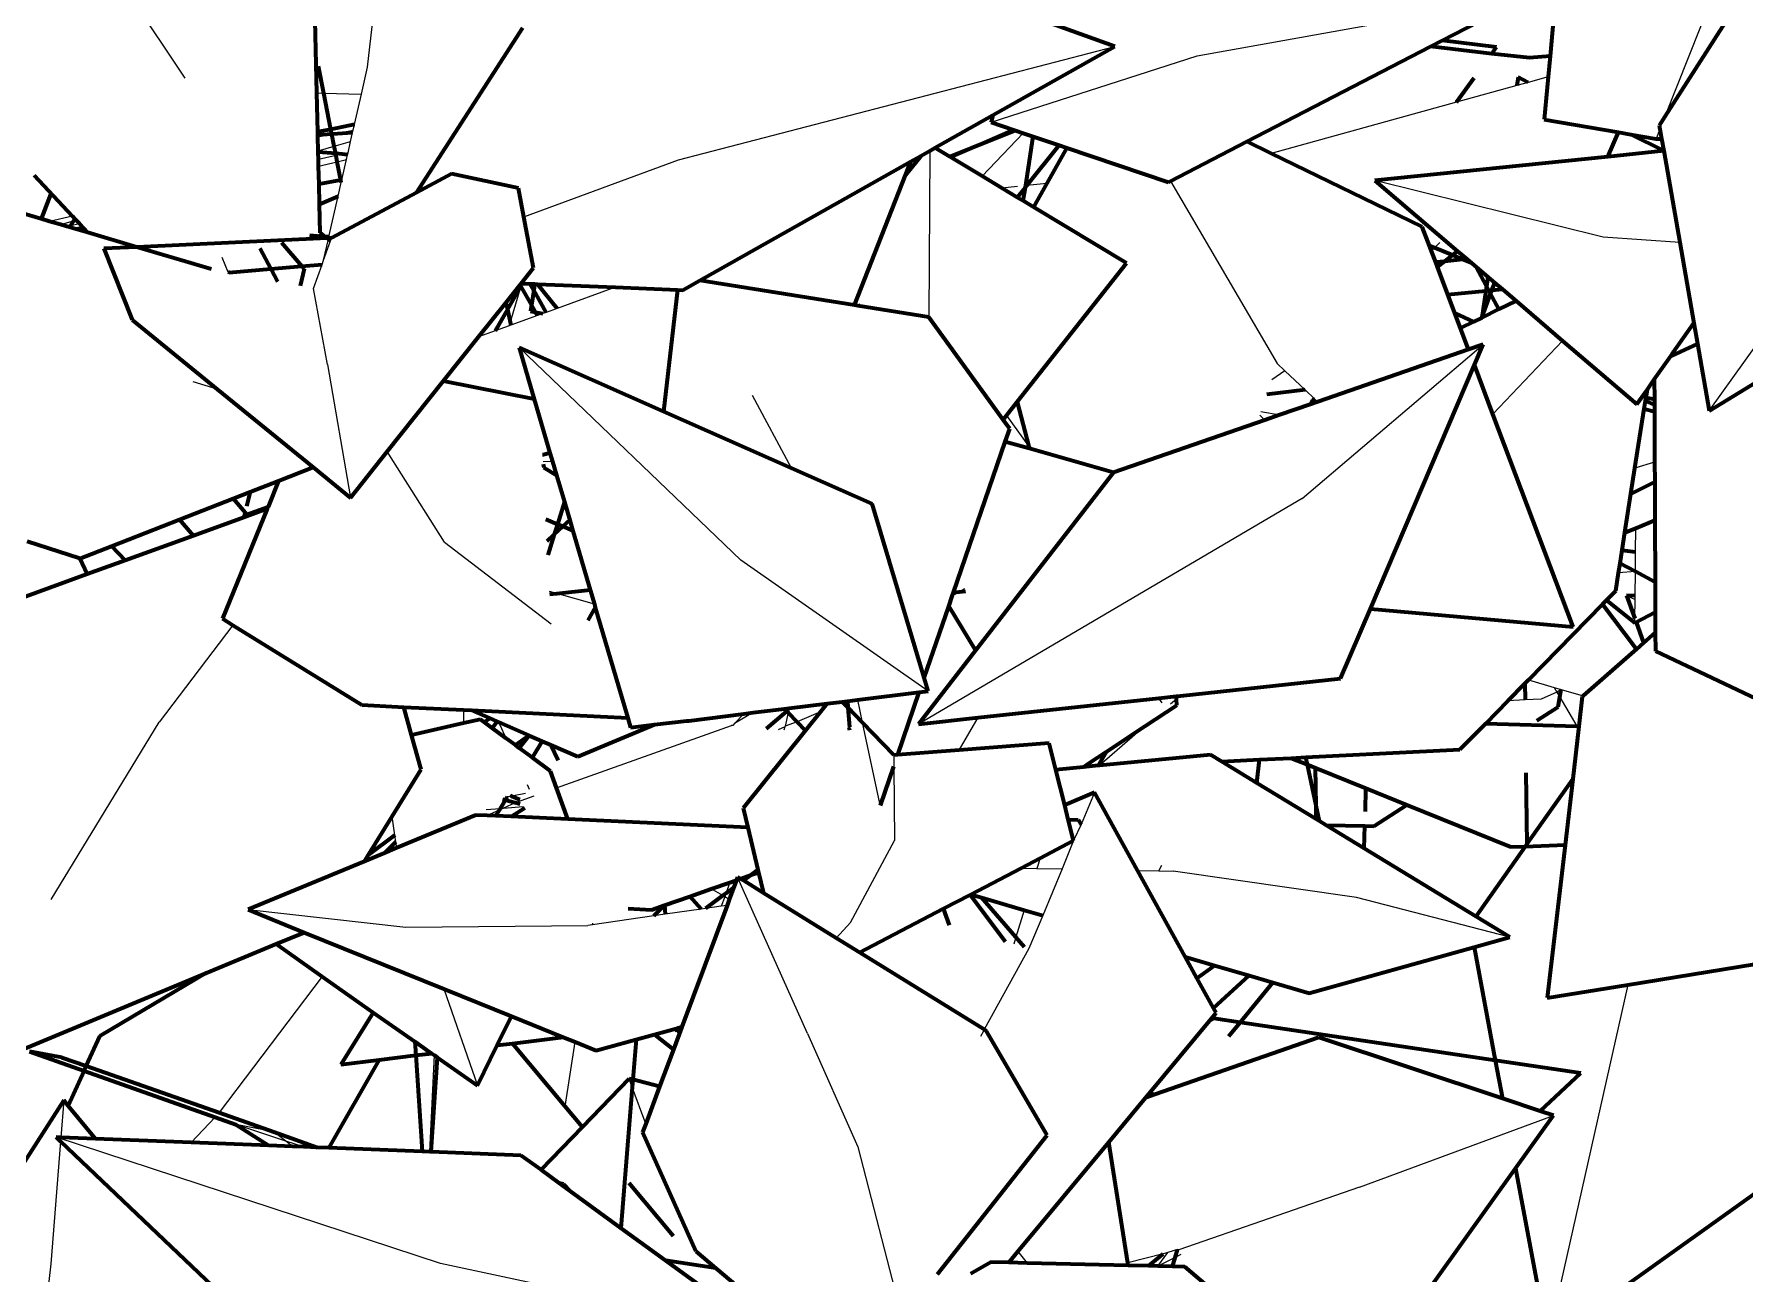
# Model space of a CAD drawing. Header units: millimetres. Extents: x 4307 to 31003, y 2809 to 20009.
# Drawn here: x 7125.1 to 7200.2, y 7871.9 to 7926.3 of the extents above; entities that cross this region are included whole.
import ezdxf

# ---------------------------------------------------------------- set-up
doc = ezdxf.new("R2010")
doc.units = ezdxf.units.MM
doc.layers.add('ProfileEdges', color=7, linetype='Continuous')

msp = doc.modelspace()

# ---------------------------------------------------------------- linework, layer by layer
for p, q in [((7139.762, 7924.864), (7140.55, 7931.749)), ((7131.751, 7924.373), (7127.516, 7930.757)), ((7199.828, 7930.502), (7196.724, 7922.686)), ((7176.184, 7925.349), (7190.682, 7927.957)), ((7153.407, 7920.795), (7172.575, 7925.769)), ((7139.489, 7923.666), (7139.762, 7924.864)), ((7167.136, 7922.442), (7176.184, 7925.349)), ((7190.232, 7924.052), (7187.574, 7923.317)), ((7190.728, 7924.189), (7190.232, 7924.052)), ((7191.603, 7924.431), (7190.728, 7924.189)), ((7137.532, 7923.734), (7137.836, 7923.723)), ((7137.836, 7923.723), (7139.489, 7923.666)), ((7139.186, 7922.335), (7139.489, 7923.666)), ((7187.574, 7923.317), (7179.443, 7921.071)), ((7137.58, 7921.793), (7138.191, 7921.915)), ((7138.221, 7921.917), (7139.131, 7922.093)), ((7139.016, 7921.59), (7139.104, 7921.973)), ((7139.104, 7921.973), (7139.131, 7922.093)), ((7139.131, 7922.093), (7139.186, 7922.335)), ((7168.555, 7921.962), (7166.744, 7920.071)), ((7196.507, 7922.137), (7196.34, 7921.718)), ((7137.595, 7921.184), (7138.295, 7921.384)), ((7138.376, 7920.974), (7137.605, 7920.797)), ((7138.295, 7921.384), (7139.016, 7921.59)), ((7138.64, 7921.035), (7138.376, 7920.974)), ((7138.904, 7921.095), (7138.64, 7921.035)), ((7138.838, 7920.806), (7138.885, 7921.013)), ((7138.885, 7921.013), (7138.904, 7921.095)), ((7138.904, 7921.095), (7139.016, 7921.59)), ((7164.451, 7921.187), (7164.401, 7913.883)), ((7137.612, 7920.512), (7138.428, 7920.707)), ((7138.428, 7920.707), (7138.838, 7920.806)), ((7138.632, 7919.905), (7138.838, 7920.806)), ((7146.622, 7918.285), (7153.407, 7920.795)), ((7138.469, 7919.188), (7138.607, 7919.795)), ((7138.607, 7919.795), (7138.632, 7919.905)), ((7168.304, 7919.62), (7167.61, 7919.55)), ((7169.587, 7919.75), (7168.71, 7919.661)), ((7175.021, 7919.855), (7179.705, 7911.838)), ((7194.018, 7917.391), (7183.993, 7919.884)), ((7138.063, 7917.403), (7138.469, 7919.188)), ((7126.797, 7918.318), (7125.793, 7918.087)), ((7126.273, 7917.945), (7126.851, 7918.111)), ((7126.558, 7917.862), (7126.714, 7917.899)), ((7126.714, 7917.899), (7127.103, 7917.992)), ((7126.851, 7918.111), (7126.962, 7918.142)), ((7137.831, 7916.384), (7138.041, 7917.307)), ((7137.831, 7916.384), (7138.139, 7917.232)), ((7138.041, 7917.307), (7138.052, 7917.355)), ((7138.052, 7917.355), (7138.063, 7917.403)), ((7138.139, 7917.232), (7138.186, 7917.361)), ((7186.845, 7917.155), (7186.611, 7916.917)), ((7197.381, 7917.159), (7194.018, 7917.391)), ((7198.678, 7909.769), (7204.22, 7917.527)), ((7133.645, 7915.851), (7133.377, 7916.496)), ((7137.76, 7916.189), (7137.831, 7916.384)), ((7186.611, 7916.917), (7186.478, 7916.781)), ((7137.379, 7915.143), (7137.76, 7916.189)), ((7137.999, 7911.807), (7137.379, 7915.143)), ((7146.489, 7915.242), (7146.027, 7913.656)), ((7150.646, 7915.19), (7148.086, 7914.262)), ((7148.086, 7914.262), (7147.596, 7914.084)), ((7161.379, 7914.47), (7161.292, 7914.38)), ((7145.981, 7913.499), (7145.359, 7913.273)), ((7146.027, 7913.656), (7145.981, 7913.499)), ((7146.057, 7913.526), (7145.981, 7913.499)), ((7147.222, 7913.949), (7146.057, 7913.526)), ((7147.455, 7914.033), (7147.222, 7913.949)), ((7147.596, 7914.084), (7147.455, 7914.033)), ((7145.359, 7913.273), (7144.632, 7913.009)), ((7180.796, 7905.921), (7188.746, 7912.678)), ((7192.236, 7912.845), (7189.175, 7909.622)), ((7156.157, 7903.202), (7146.412, 7912.545)), ((7197.393, 7912.356), (7197.098, 7912.325)), ((7137.999, 7911.807), (7139.013, 7905.944)), ((7180.036, 7911.527), (7179.463, 7911.123)), ((7179.705, 7911.838), (7180.036, 7911.527)), ((7180.036, 7911.527), (7180.932, 7910.685)), ((7133.155, 7910.713), (7132.106, 7911.037)), ((7158.379, 7907.25), (7156.664, 7910.441)), ((7180.932, 7910.685), (7181.362, 7910.281)), ((7178.99, 7909.731), (7179.821, 7909.585)), ((7181.362, 7910.281), (7181.487, 7910.163)), ((7167.812, 7909.555), (7168.795, 7908.201)), ((7179.161, 7909.357), (7178.937, 7909.574)), ((7143.134, 7904.003), (7140.626, 7907.972)), ((7147.49, 7907.853), (7147.45, 7907.815)), ((7147.879, 7907.546), (7147.464, 7907.524)), ((7196.275, 7907.517), (7195.414, 7907.24)), ((7180.796, 7905.921), (7163.954, 7896.009)), ((7195.443, 7903.574), (7195.456, 7904.619)), ((7143.134, 7904.003), (7147.827, 7900.409)), ((7164.376, 7897.453), (7156.157, 7903.202)), ((7195.432, 7902.714), (7195.443, 7903.574)), ((7195.432, 7902.714), (7194.694, 7902.646)), ((7195.418, 7901.639), (7195.432, 7902.714)), ((7148.066, 7901.744), (7147.754, 7901.834)), ((7149.719, 7901.269), (7148.066, 7901.744)), ((7165.74, 7901.809), (7165.436, 7901.631)), ((7165.973, 7901.945), (7165.74, 7901.809)), ((7195.04, 7901.657), (7195.416, 7901.472)), ((7195.406, 7900.646), (7195.416, 7901.472)), ((7195.416, 7901.472), (7195.418, 7901.639)), ((7195.403, 7900.452), (7195.406, 7900.646)), ((7133.848, 7900.353), (7130.611, 7896.09)), ((7190.735, 7897.951), (7191.863, 7897.618)), ((7191.863, 7897.618), (7191.982, 7897.414)), ((7191.863, 7897.618), (7192.168, 7897.528)), ((7160.599, 7896.991), (7160.455, 7896.891)), ((7161.271, 7897.073), (7161.484, 7896.071)), ((7174.648, 7896.934), (7174.502, 7897.147)), ((7175.285, 7897.107), (7175.022, 7896.88)), ((7175.451, 7897.25), (7175.285, 7897.107)), ((7190.585, 7897.066), (7189.825, 7897.023)), ((7191.296, 7897.106), (7190.585, 7897.066)), ((7191.982, 7897.414), (7191.296, 7897.106)), ((7192.168, 7897.528), (7191.982, 7897.414)), ((7191.982, 7897.414), (7192.11, 7897.195)), ((7192.11, 7897.195), (7192.857, 7895.921)), ((7192.168, 7897.528), (7193.136, 7897.242)), ((7125.865, 7888.308), (7130.611, 7896.09)), ((7143.973, 7896.63), (7143.977, 7896.042)), ((7145.846, 7895.378), (7145.518, 7896.093)), ((7156.694, 7896.513), (7155.879, 7896.036)), ((7156.278, 7896.462), (7155.879, 7896.036)), ((7158.226, 7896.509), (7158.1, 7895.921)), ((7158.619, 7896.109), (7158.1, 7895.921)), ((7158.255, 7896.643), (7158.226, 7896.509)), ((7159.653, 7896.55), (7158.619, 7896.109)), ((7165.731, 7894.86), (7166.577, 7896.292)), ((7148.055, 7893.204), (7155.735, 7895.952)), ((7155.795, 7895.946), (7155.735, 7895.952)), ((7155.879, 7896.036), (7155.795, 7895.946)), ((7158.086, 7895.882), (7157.796, 7895.758)), ((7158.086, 7895.882), (7158.034, 7895.736)), ((7158.1, 7895.921), (7158.086, 7895.882)), ((7161.484, 7896.071), (7162.242, 7892.517)), ((7173.897, 7895.912), (7171.894, 7894.188)), ((7192.857, 7895.921), (7192.936, 7895.785)), ((7162.862, 7894.638), (7162.868, 7894.147)), ((7162.868, 7894.147), (7162.904, 7890.896)), ((7171.432, 7894.285), (7171.448, 7894.145)), ((7146.873, 7893.138), (7146.781, 7893.34)), ((7145.734, 7892.317), (7145.54, 7892.23)), ((7145.586, 7892.306), (7145.734, 7892.317)), ((7146.244, 7892.548), (7145.734, 7892.317)), ((7145.734, 7892.317), (7146.592, 7892.385)), ((7146.094, 7892.847), (7145.894, 7892.81)), ((7146.696, 7892.956), (7146.094, 7892.847)), ((7146.338, 7892.59), (7146.244, 7892.548)), ((7146.338, 7892.59), (7147.072, 7892.852)), ((7171.681, 7892.996), (7171.09, 7891.594)), ((7140.962, 7891.133), (7140.843, 7891.955)), ((7144.966, 7892.257), (7145.586, 7892.306)), ((7145.54, 7892.23), (7145.008, 7891.99)), ((7171.09, 7891.594), (7170.763, 7890.892)), ((7141.004, 7890.842), (7140.962, 7891.133)), ((7141.043, 7890.569), (7141.004, 7890.842)), ((7160.973, 7887.296), (7162.904, 7890.896)), ((7170.763, 7890.892), (7170.268, 7889.646)), ((7169.294, 7890.124), (7169.155, 7889.669)), ((7168.454, 7889.684), (7169.155, 7889.669)), ((7169.155, 7889.669), (7170.268, 7889.646)), ((7170.268, 7889.646), (7169.406, 7887.604)), ((7173.57, 7889.577), (7174.51, 7889.558)), ((7174.51, 7889.558), (7174.63, 7889.818)), ((7174.51, 7889.558), (7175.133, 7889.545)), ((7183.185, 7888.396), (7175.133, 7889.545)), ((7155.362, 7888.472), (7154.854, 7888.77)), ((7155.492, 7888.567), (7155.442, 7888.426)), ((7155.664, 7889.054), (7155.492, 7888.567)), ((7159.08, 7882.415), (7156.008, 7889.288)), ((7134.516, 7887.857), (7141.433, 7887.095)), ((7154.411, 7887.882), (7152.83, 7887.654)), ((7154.594, 7887.909), (7154.411, 7887.882)), ((7155.294, 7888.01), (7154.594, 7887.909)), ((7155.442, 7888.426), (7155.294, 7888.01)), ((7155.546, 7888.046), (7155.294, 7888.01)), ((7155.442, 7888.426), (7155.362, 7888.472)), ((7155.644, 7888.308), (7155.442, 7888.426)), ((7168.593, 7887.841), (7168.225, 7886.644)), ((7189.924, 7886.643), (7183.185, 7888.396)), ((7141.433, 7887.095), (7149.434, 7887.165)), ((7149.644, 7887.195), (7149.434, 7887.165)), ((7152.331, 7887.582), (7149.644, 7887.195)), ((7149.644, 7887.195), (7149.654, 7887.257)), ((7152.83, 7887.654), (7152.331, 7887.582)), ((7160.973, 7887.296), (7160.334, 7886.612)), ((7169.406, 7887.604), (7168.792, 7886.148)), ((7168.225, 7886.644), (7168.132, 7886.342)), ((7168.792, 7886.148), (7166.84, 7882.587)), ((7137.772, 7884.921), (7133.245, 7878.948)), ((7143.102, 7884.38), (7144.591, 7880.128)), ((7195.098, 7884.562), (7191.587, 7868.918)), ((7153.399, 7882.665), (7153.335, 7882.484)), ((7148.442, 7879.21), (7148.869, 7882.045)), ((7159.08, 7882.415), (7161.281, 7877.444)), ((7166.805, 7882.524), (7166.678, 7882.291)), ((7142.499, 7877.22), (7142.696, 7881.46)), ((7151.385, 7880.066), (7151.251, 7880.433)), ((7151.977, 7878.454), (7151.385, 7880.066)), ((7126.416, 7879.487), (7126.289, 7877.856)), ((7133.245, 7878.948), (7133.213, 7878.906)), ((7183.319, 7875.675), (7191.829, 7878.815)), ((7133.063, 7878.738), (7132.016, 7877.631)), ((7135.65, 7878.106), (7133.971, 7878.415)), ((7136.164, 7877.695), (7133.971, 7878.415)), ((7136.164, 7877.695), (7135.65, 7878.106)), ((7126.276, 7877.68), (7125.858, 7872.304)), ((7142.967, 7872.32), (7126.083, 7877.864)), ((7136.947, 7877.438), (7136.164, 7877.695)), ((7136.462, 7877.457), (7136.164, 7877.695)), ((7161.281, 7877.444), (7163.239, 7869.9)), ((7183.319, 7875.675), (7175.381, 7872.923)), ((7168.314, 7872.839), (7168.725, 7872.337)), ((7174.468, 7872.201), (7174.894, 7872.796)), ((7174.894, 7872.796), (7174.698, 7872.745)), ((7175.325, 7872.93), (7174.894, 7872.796)), ((7175.381, 7872.923), (7175.325, 7872.93)), ((7125.858, 7872.304), (7125.131, 7866.273)), ((7155.217, 7869.703), (7142.967, 7872.32)), ((7174.698, 7872.745), (7173.145, 7872.34)), ((7175.223, 7872.584), (7174.468, 7872.201)), ((7175.471, 7872.709), (7175.223, 7872.584))]:
    msp.add_line(p, q)
at = {"layer": 'ProfileEdges', "lineweight": 211}
for p, q in [((7137.532, 7923.734), (7137.28, 7933.886)), ((7201.401, 7930.001), (7196.724, 7922.686)), ((7192.068, 7929.568), (7191.685, 7925.336)), ((7186.943, 7926.023), (7190.682, 7927.957)), ((7172.575, 7925.769), (7168.46, 7927.24)), ((7146.556, 7926.589), (7141.888, 7919.337)), ((7167.221, 7922.749), (7172.575, 7925.769)), ((7178.374, 7921.589), (7186.435, 7925.76)), ((7186.435, 7925.76), (7186.943, 7926.023)), ((7189.124, 7925.451), (7186.435, 7925.76)), ((7189.332, 7925.737), (7186.943, 7926.023)), ((7189.124, 7925.451), (7189.332, 7925.737)), ((7190.784, 7925.261), (7189.124, 7925.451)), ((7137.836, 7923.723), (7137.603, 7924.909)), ((7191.685, 7925.336), (7190.784, 7925.261)), ((7191.685, 7925.336), (7191.603, 7924.431)), ((7187.574, 7923.317), (7188.357, 7924.396)), ((7190.287, 7924.412), (7190.232, 7924.052)), ((7190.728, 7924.189), (7190.287, 7924.412)), ((7191.603, 7924.431), (7191.433, 7922.561)), ((7137.575, 7922.013), (7137.532, 7923.734)), ((7138.149, 7922.128), (7137.836, 7923.723)), ((7164.676, 7921.314), (7167.221, 7922.749)), ((7167.221, 7922.749), (7167.136, 7922.442)), ((7167.136, 7922.442), (7168.129, 7922.106)), ((7191.433, 7922.561), (7194.689, 7922.002)), ((7196.724, 7922.686), (7196.478, 7922.3)), ((7138.149, 7922.128), (7137.575, 7922.013)), ((7137.578, 7921.876), (7137.575, 7922.013)), ((7138.191, 7921.915), (7137.578, 7921.876)), ((7137.58, 7921.793), (7137.578, 7921.876)), ((7137.595, 7921.184), (7137.58, 7921.793)), ((7139.186, 7922.335), (7138.149, 7922.128)), ((7138.191, 7921.915), (7138.149, 7922.128)), ((7138.221, 7921.917), (7138.191, 7921.915)), ((7138.295, 7921.384), (7138.191, 7921.915)), ((7139.104, 7921.973), (7138.221, 7921.917)), ((7168.129, 7922.106), (7166.278, 7921.301)), ((7168.214, 7922.077), (7166.278, 7921.301)), ((7168.129, 7922.106), (7168.214, 7922.077)), ((7168.214, 7922.077), (7168.555, 7921.962)), ((7168.555, 7921.962), (7168.988, 7921.816)), ((7168.644, 7919.58), (7168.988, 7921.816)), ((7168.988, 7921.816), (7170.136, 7921.427)), ((7194.229, 7920.925), (7194.689, 7922.002)), ((7194.689, 7922.002), (7195.231, 7921.908)), ((7196.675, 7921.177), (7195.231, 7921.908)), ((7195.231, 7921.908), (7196.34, 7921.718)), ((7196.34, 7921.718), (7196.583, 7921.705)), ((7196.478, 7922.3), (7196.507, 7922.137)), ((7196.507, 7922.137), (7196.583, 7921.705)), ((7196.583, 7921.705), (7196.675, 7921.177)), ((7137.597, 7921.128), (7137.595, 7921.184)), ((7138.359, 7921.06), (7137.597, 7921.128)), ((7137.605, 7920.797), (7137.597, 7921.128)), ((7138.359, 7921.06), (7138.295, 7921.384)), ((7138.64, 7921.035), (7138.359, 7921.06)), ((7138.376, 7920.974), (7138.359, 7921.06)), ((7138.428, 7920.707), (7138.376, 7920.974)), ((7138.885, 7921.013), (7138.64, 7921.035)), ((7164.065, 7920.969), (7163.378, 7920.119)), ((7163.609, 7920.712), (7164.065, 7920.969)), ((7164.065, 7920.969), (7164.451, 7921.187)), ((7164.451, 7921.187), (7164.676, 7921.314)), ((7165.331, 7920.921), (7164.676, 7921.314)), ((7166.278, 7921.301), (7165.331, 7920.921)), ((7165.362, 7920.902), (7165.331, 7920.921)), ((7166.278, 7921.301), (7165.362, 7920.902)), ((7166.744, 7920.071), (7165.362, 7920.902)), ((7168.71, 7919.661), (7170.136, 7921.427)), ((7170.465, 7921.316), (7169.587, 7919.75)), ((7170.136, 7921.427), (7170.465, 7921.316)), ((7170.465, 7921.316), (7174.928, 7919.806)), ((7175.021, 7919.855), (7178.374, 7921.589)), ((7179.443, 7921.071), (7178.374, 7921.589)), ((7186.075, 7917.851), (7179.443, 7921.071)), ((7194.229, 7920.925), (7183.993, 7919.884)), ((7196.675, 7921.177), (7194.229, 7920.925)), ((7196.675, 7921.177), (7197.381, 7917.159)), ((7125.112, 7920.113), (7126.797, 7918.318)), ((7137.612, 7920.512), (7137.605, 7920.797)), ((7137.632, 7919.719), (7137.612, 7920.512)), ((7138.588, 7919.896), (7138.428, 7920.707)), ((7143.451, 7920.171), (7141.888, 7919.337)), ((7146.381, 7919.545), (7143.451, 7920.171)), ((7154.348, 7915.49), (7163.609, 7920.712)), ((7161.147, 7914.403), (7163.378, 7920.119)), ((7163.378, 7920.119), (7163.609, 7920.712)), ((7138.588, 7919.896), (7137.632, 7919.719)), ((7137.654, 7918.835), (7137.632, 7919.719)), ((7138.632, 7919.905), (7138.588, 7919.896)), ((7138.607, 7919.795), (7138.588, 7919.896)), ((7146.622, 7918.285), (7146.381, 7919.545)), ((7167.61, 7919.55), (7166.744, 7920.071)), ((7168.29, 7919.141), (7167.61, 7919.55)), ((7168.29, 7919.141), (7168.644, 7919.58)), ((7168.553, 7918.983), (7168.644, 7919.58)), ((7168.644, 7919.58), (7168.71, 7919.661)), ((7169.587, 7919.75), (7169.004, 7918.711)), ((7174.928, 7919.806), (7175.021, 7919.855)), ((7183.993, 7919.884), (7187.627, 7916.781)), ((7125.841, 7919.269), (7125.429, 7918.194)), ((7137.654, 7918.835), (7138.469, 7919.188)), ((7137.685, 7917.578), (7137.654, 7918.835)), ((7141.888, 7919.337), (7138.186, 7917.361)), ((7168.553, 7918.983), (7168.29, 7919.141)), ((7169.004, 7918.711), (7168.553, 7918.983)), ((7173.084, 7916.256), (7169.004, 7918.711)), ((7125.429, 7918.194), (7124.683, 7918.414)), ((7125.793, 7918.087), (7125.429, 7918.194)), ((7126.273, 7917.945), (7125.793, 7918.087)), ((7126.558, 7917.862), (7126.273, 7917.945)), ((7126.668, 7917.829), (7126.558, 7917.862)), ((7126.714, 7917.899), (7126.668, 7917.829)), ((7126.851, 7918.111), (7126.714, 7917.899)), ((7126.797, 7918.318), (7126.909, 7918.199)), ((7126.909, 7918.199), (7126.851, 7918.111)), ((7126.909, 7918.199), (7126.962, 7918.142)), ((7126.962, 7918.142), (7127.103, 7917.992)), ((7127.103, 7917.992), (7127.282, 7917.802)), ((7147.051, 7916.051), (7146.622, 7918.285)), ((7126.962, 7917.742), (7126.668, 7917.829)), ((7127.282, 7917.802), (7126.962, 7917.742)), ((7127.481, 7917.59), (7126.962, 7917.742)), ((7127.282, 7917.802), (7127.481, 7917.59)), ((7129.625, 7916.958), (7127.481, 7917.59)), ((7137.983, 7917.351), (7129.625, 7916.958)), ((7135.986, 7917.151), (7136.88, 7916.117)), ((7137.9, 7917.414), (7137.223, 7917.462)), ((7137.9, 7917.414), (7137.685, 7917.578)), ((7138.063, 7917.403), (7137.9, 7917.414)), ((7137.983, 7917.351), (7137.9, 7917.414)), ((7138.052, 7917.355), (7137.983, 7917.351)), ((7138.041, 7917.307), (7137.983, 7917.351)), ((7138.139, 7917.232), (7138.041, 7917.307)), ((7138.186, 7917.361), (7138.052, 7917.355)), ((7186.394, 7917.005), (7186.075, 7917.851)), ((7197.381, 7917.159), (7198.003, 7913.61)), ((7129.625, 7916.958), (7128.172, 7916.889)), ((7128.172, 7916.889), (7129.418, 7913.755)), ((7132.899, 7915.993), (7129.625, 7916.958)), ((7135.034, 7916.912), (7135.512, 7916.005)), ((7186.611, 7916.917), (7186.394, 7917.005)), ((7186.478, 7916.781), (7186.394, 7917.005)), ((7186.664, 7916.287), (7186.478, 7916.781)), ((7187.394, 7916.599), (7186.611, 7916.917)), ((7187.394, 7916.599), (7187.048, 7916.328)), ((7187.846, 7916.415), (7187.048, 7916.328)), ((7187.627, 7916.781), (7187.394, 7916.599)), ((7187.846, 7916.415), (7187.394, 7916.599)), ((7187.627, 7916.781), (7188.032, 7916.435)), ((7188.032, 7916.435), (7187.846, 7916.415)), ((7188.246, 7916.253), (7187.846, 7916.415)), ((7188.032, 7916.435), (7188.246, 7916.253)), ((7133.689, 7915.843), (7133.645, 7915.851)), ((7133.689, 7915.843), (7135.512, 7916.005)), ((7135.512, 7916.005), (7136.88, 7916.117)), ((7135.512, 7916.005), (7135.809, 7915.441)), ((7136.977, 7916.004), (7136.795, 7915.254)), ((7136.88, 7916.117), (7137.76, 7916.189)), ((7136.88, 7916.117), (7136.977, 7916.004)), ((7146.504, 7915.364), (7147.051, 7916.051)), ((7168.282, 7910.153), (7173.084, 7916.256)), ((7187.048, 7916.328), (7186.664, 7916.287)), ((7186.74, 7916.087), (7186.664, 7916.287)), ((7187.048, 7916.328), (7186.74, 7916.087)), ((7187.197, 7914.872), (7186.74, 7916.087)), ((7188.246, 7916.253), (7188.442, 7916.085)), ((7188.894, 7915.242), (7188.442, 7916.085)), ((7188.442, 7916.085), (7188.955, 7915.646)), ((7188.955, 7915.646), (7188.894, 7915.242)), ((7188.955, 7915.646), (7189.257, 7915.389)), ((7145.829, 7914.514), (7146.504, 7915.364)), ((7146.489, 7915.242), (7145.898, 7914.213)), ((7146.955, 7914.419), (7146.489, 7915.242)), ((7146.504, 7915.364), (7146.9, 7915.347)), ((7147.054, 7915.067), (7146.9, 7915.347)), ((7146.9, 7915.347), (7147.095, 7915.339)), ((7147.054, 7915.067), (7146.955, 7914.419)), ((7147.095, 7915.339), (7147.054, 7915.067)), ((7147.596, 7914.084), (7147.054, 7915.067)), ((7147.095, 7915.339), (7147.226, 7915.334)), ((7148.086, 7914.262), (7147.226, 7915.334)), ((7147.226, 7915.334), (7150.646, 7915.19)), ((7150.646, 7915.19), (7153.368, 7915.076)), ((7153.368, 7915.076), (7152.759, 7909.737)), ((7153.368, 7915.076), (7153.598, 7915.067)), ((7153.598, 7915.067), (7154.348, 7915.49)), ((7161.147, 7914.403), (7154.348, 7915.49)), ((7187.197, 7914.872), (7188.862, 7915.033)), ((7187.507, 7914.049), (7187.197, 7914.872)), ((7188.862, 7915.033), (7188.683, 7913.854)), ((7188.683, 7913.854), (7189.075, 7914.904)), ((7188.894, 7915.242), (7188.862, 7915.033)), ((7188.862, 7915.033), (7188.999, 7915.046)), ((7188.999, 7915.046), (7188.894, 7915.242)), ((7188.999, 7915.046), (7189.133, 7915.059)), ((7189.075, 7914.904), (7188.999, 7915.046)), ((7189.075, 7914.904), (7189.133, 7915.059)), ((7189.44, 7914.223), (7189.075, 7914.904)), ((7189.133, 7915.059), (7189.257, 7915.389)), ((7189.133, 7915.059), (7189.591, 7915.103)), ((7189.257, 7915.389), (7189.591, 7915.103)), ((7189.591, 7915.103), (7190.192, 7914.59)), ((7144.632, 7913.009), (7145.829, 7914.514)), ((7145.898, 7914.213), (7145.359, 7913.273)), ((7145.829, 7914.514), (7145.898, 7914.213)), ((7145.898, 7914.213), (7146.027, 7913.656)), ((7146.955, 7914.419), (7146.913, 7914.142)), ((7146.913, 7914.142), (7147.138, 7914.097)), ((7147.138, 7914.097), (7146.955, 7914.419)), ((7161.292, 7914.38), (7161.147, 7914.403)), ((7164.401, 7913.883), (7161.292, 7914.38)), ((7189.44, 7914.223), (7188.683, 7913.854)), ((7190.192, 7914.59), (7189.44, 7914.223)), ((7190.192, 7914.59), (7192.236, 7912.845)), ((7129.418, 7913.755), (7133.155, 7910.713)), ((7146.027, 7913.656), (7146.057, 7913.526)), ((7147.138, 7914.097), (7147.455, 7914.033)), ((7147.222, 7913.949), (7147.138, 7914.097)), ((7167.671, 7909.376), (7164.401, 7913.883)), ((7187.507, 7914.049), (7188.32, 7913.676)), ((7187.752, 7913.399), (7187.507, 7914.049)), ((7188.32, 7913.676), (7187.752, 7913.399)), ((7188.107, 7912.457), (7187.752, 7913.399)), ((7188.683, 7913.854), (7188.32, 7913.676)), ((7197.098, 7912.325), (7198.003, 7913.61)), ((7198.003, 7913.61), (7198.161, 7912.712)), ((7143.086, 7911.066), (7144.632, 7913.009)), ((7188.746, 7912.678), (7188.107, 7912.457)), ((7188.362, 7911.779), (7188.746, 7912.678)), ((7192.236, 7912.845), (7195.5, 7910.058)), ((7198.161, 7912.712), (7197.393, 7912.356)), ((7198.161, 7912.712), (7198.678, 7909.769)), ((7198.678, 7909.769), (7203.428, 7912.681)), ((7152.759, 7909.737), (7146.412, 7912.545)), ((7146.412, 7912.545), (7147.077, 7910.278)), ((7188.107, 7912.457), (7181.487, 7910.163)), ((7196.26, 7911.137), (7196.987, 7912.168)), ((7197.393, 7912.356), (7196.987, 7912.168)), ((7196.987, 7912.168), (7197.098, 7912.325)), ((7183.796, 7901.072), (7188.362, 7911.779)), ((7189.175, 7909.622), (7188.362, 7911.779)), ((7195.957, 7910.707), (7196.26, 7911.137)), ((7196.26, 7911.137), (7196.264, 7910.256)), ((7133.155, 7910.713), (7137.365, 7907.285)), ((7140.626, 7907.972), (7143.086, 7911.066)), ((7147.077, 7910.278), (7143.086, 7911.066)), ((7180.932, 7910.685), (7179.244, 7910.479)), ((7195.5, 7910.058), (7195.957, 7910.707)), ((7195.9, 7910.342), (7195.957, 7910.707)), ((7147.077, 7910.278), (7147.767, 7907.925)), ((7158.379, 7907.25), (7152.759, 7909.737)), ((7167.812, 7909.555), (7168.282, 7910.153)), ((7168.282, 7910.153), (7168.795, 7908.201)), ((7181.151, 7910.046), (7179.821, 7909.585)), ((7181.259, 7910.23), (7181.151, 7910.046)), ((7181.487, 7910.163), (7181.151, 7910.046)), ((7181.362, 7910.281), (7181.259, 7910.23)), ((7192.693, 7900.283), (7189.175, 7909.622)), ((7195.414, 7907.24), (7195.822, 7909.847)), ((7195.822, 7909.847), (7195.878, 7910.204)), ((7195.822, 7909.847), (7196.266, 7909.737)), ((7195.878, 7910.204), (7195.9, 7910.342)), ((7195.878, 7910.204), (7196.265, 7910.027)), ((7196.264, 7910.256), (7195.9, 7910.342)), ((7196.264, 7910.256), (7196.265, 7910.027)), ((7196.265, 7910.027), (7196.266, 7909.737)), ((7196.266, 7909.737), (7196.275, 7907.517)), ((7167.671, 7909.376), (7167.812, 7909.555)), ((7167.959, 7908.98), (7167.671, 7909.376)), ((7167.762, 7908.408), (7167.959, 7908.98)), ((7179.161, 7909.357), (7172.509, 7907.051)), ((7179.821, 7909.585), (7179.161, 7909.357)), ((7165.488, 7901.781), (7167.762, 7908.408)), ((7168.821, 7908.105), (7167.762, 7908.408)), ((7168.795, 7908.201), (7168.821, 7908.105)), ((7172.509, 7907.051), (7168.821, 7908.105)), ((7139.013, 7905.944), (7140.626, 7907.972)), ((7147.448, 7907.843), (7147.49, 7907.853)), ((7147.469, 7907.424), (7147.504, 7907.276)), ((7147.49, 7907.853), (7147.767, 7907.925)), ((7147.767, 7907.925), (7147.879, 7907.546)), ((7147.879, 7907.546), (7148.056, 7906.94)), ((7196.275, 7907.517), (7196.279, 7906.646)), ((7134.599, 7906.203), (7135.854, 7906.694)), ((7135.854, 7906.694), (7135.388, 7905.551)), ((7135.854, 7906.694), (7137.365, 7907.285)), ((7137.365, 7907.285), (7139.013, 7905.944)), ((7147.504, 7907.276), (7148.056, 7906.94)), ((7148.056, 7906.94), (7148.401, 7905.765)), ((7161.923, 7905.682), (7158.379, 7907.25)), ((7172.509, 7907.051), (7166.455, 7899.241)), ((7195.239, 7906.126), (7195.414, 7907.24)), ((7195.239, 7906.126), (7196.279, 7906.646)), ((7196.279, 7906.646), (7196.286, 7904.957)), ((7131.506, 7904.994), (7133.863, 7905.915)), ((7133.863, 7905.915), (7134.599, 7906.203)), ((7133.863, 7905.915), (7134.379, 7905.299)), ((7134.599, 7906.203), (7134.447, 7905.579)), ((7194.972, 7904.422), (7195.239, 7906.126)), ((7135.35, 7905.456), (7133.386, 7900.64)), ((7135.35, 7905.456), (7134.327, 7905.085)), ((7134.379, 7905.299), (7134.327, 7905.085)), ((7134.379, 7905.299), (7134.455, 7905.209)), ((7134.455, 7905.209), (7135.388, 7905.551)), ((7135.388, 7905.551), (7135.35, 7905.456)), ((7148.401, 7905.765), (7148.095, 7904.78)), ((7148.401, 7905.765), (7148.636, 7904.963)), ((7164.202, 7898.035), (7161.923, 7905.682)), ((7128.515, 7903.824), (7131.506, 7904.994)), ((7132.113, 7904.282), (7131.506, 7904.994)), ((7134.327, 7905.085), (7132.113, 7904.282)), ((7148.095, 7904.78), (7147.593, 7904.993)), ((7148.095, 7904.78), (7147.955, 7904.332)), ((7147.955, 7904.332), (7148.331, 7904.68)), ((7148.331, 7904.68), (7148.095, 7904.78)), ((7148.331, 7904.68), (7148.636, 7904.963)), ((7148.774, 7904.492), (7148.331, 7904.68)), ((7148.636, 7904.963), (7148.774, 7904.492)), ((7148.774, 7904.492), (7149.531, 7901.91)), ((7194.85, 7903.642), (7194.972, 7904.422)), ((7194.972, 7904.422), (7195.456, 7904.619)), ((7195.456, 7904.619), (7196.286, 7904.957)), ((7196.286, 7904.957), (7196.297, 7902.242)), ((7127.12, 7903.278), (7124.809, 7904.021)), ((7127.12, 7903.278), (7128.515, 7903.824)), ((7129.114, 7903.194), (7128.515, 7903.824)), ((7132.113, 7904.282), (7129.114, 7903.194)), ((7147.642, 7904.041), (7147.955, 7904.332)), ((7147.955, 7904.332), (7147.673, 7903.425)), ((7194.759, 7903.063), (7194.85, 7903.642)), ((7194.85, 7903.642), (7195.443, 7903.574)), ((7127.442, 7902.587), (7127.12, 7903.278)), ((7129.114, 7903.194), (7127.442, 7902.587)), ((7194.694, 7902.646), (7194.759, 7903.063)), ((7195.432, 7902.714), (7194.759, 7903.063)), ((7127.442, 7902.587), (7123.555, 7901.178)), ((7194.571, 7901.862), (7194.694, 7902.646)), ((7196.297, 7902.242), (7195.432, 7902.714)), ((7196.297, 7902.242), (7196.302, 7900.916)), ((7147.761, 7901.71), (7148.066, 7901.744)), ((7148.066, 7901.744), (7149.531, 7901.91)), ((7149.531, 7901.91), (7149.719, 7901.269)), ((7165.281, 7901.178), (7165.436, 7901.631)), ((7165.436, 7901.631), (7165.488, 7901.781)), ((7165.488, 7901.781), (7165.74, 7901.809)), ((7165.74, 7901.809), (7166.014, 7901.839)), ((7193.991, 7901.27), (7194.167, 7901.451)), ((7194.167, 7901.451), (7194.571, 7901.862)), ((7194.167, 7901.451), (7195.403, 7900.452)), ((7195.418, 7901.639), (7195.04, 7901.657)), ((7195.04, 7901.657), (7195.406, 7900.646)), ((7133.386, 7900.64), (7133.848, 7900.353)), ((7149.761, 7901.126), (7149.438, 7900.556)), ((7149.719, 7901.269), (7149.761, 7901.126)), ((7149.761, 7901.126), (7151.182, 7896.281)), ((7164.202, 7898.035), (7165.281, 7901.178)), ((7165.281, 7901.178), (7166.455, 7899.241)), ((7182.49, 7898.009), (7183.796, 7901.072)), ((7183.796, 7901.072), (7192.693, 7900.283)), ((7190.735, 7897.951), (7193.991, 7901.27)), ((7195.476, 7899.302), (7193.991, 7901.27)), ((7195.465, 7900.483), (7196.302, 7900.916)), ((7196.302, 7900.916), (7196.306, 7900.032)), ((7133.848, 7900.353), (7139.502, 7896.846)), ((7195.403, 7900.452), (7195.465, 7900.483)), ((7195.465, 7900.483), (7195.792, 7899.579)), ((7196.306, 7900.032), (7195.792, 7899.579)), ((7196.306, 7900.032), (7196.309, 7899.213)), ((7166.455, 7899.241), (7163.954, 7896.009)), ((7195.476, 7899.302), (7193.136, 7897.242)), ((7195.792, 7899.579), (7195.476, 7899.302)), ((7196.309, 7899.213), (7204.417, 7895.361)), ((7164.376, 7897.453), (7164.202, 7898.035)), ((7175.451, 7897.25), (7182.49, 7898.009)), ((7189.825, 7897.023), (7190.576, 7897.789)), ((7190.576, 7897.789), (7190.735, 7897.951)), ((7190.576, 7897.789), (7190.585, 7897.066)), ((7139.502, 7896.846), (7141.352, 7896.757)), ((7158.268, 7896.706), (7159.944, 7896.91)), ((7159.944, 7896.91), (7159.653, 7896.55)), ((7159.944, 7896.91), (7160.599, 7896.991)), ((7160.599, 7896.991), (7160.829, 7897.019)), ((7160.599, 7896.991), (7160.851, 7896.729)), ((7160.829, 7897.019), (7161.271, 7897.073)), ((7160.829, 7897.019), (7160.851, 7896.729)), ((7161.271, 7897.073), (7163.986, 7897.405)), ((7163.041, 7894.652), (7163.986, 7897.405)), ((7163.986, 7897.405), (7164.376, 7897.453)), ((7166.577, 7896.292), (7174.502, 7897.147)), ((7173.897, 7895.912), (7175.303, 7896.84)), ((7174.502, 7897.147), (7175.276, 7897.231)), ((7175.276, 7897.231), (7175.451, 7897.25)), ((7175.285, 7897.107), (7175.276, 7897.231)), ((7175.303, 7896.84), (7175.285, 7897.107)), ((7188.861, 7896.04), (7189.825, 7897.023)), ((7192.035, 7896.766), (7192.11, 7897.195)), ((7192.11, 7897.195), (7192.168, 7897.528)), ((7193.102, 7897.212), (7192.952, 7895.918)), ((7193.136, 7897.242), (7193.102, 7897.212)), ((7141.694, 7895.516), (7141.352, 7896.757)), ((7141.352, 7896.757), (7143.973, 7896.63)), ((7143.973, 7896.63), (7144.321, 7896.613)), ((7144.717, 7896.212), (7143.977, 7896.042)), ((7144.321, 7896.613), (7145.133, 7896.26)), ((7144.321, 7896.613), (7151.182, 7896.281)), ((7144.877, 7896.093), (7144.717, 7896.212)), ((7144.877, 7896.093), (7145.133, 7896.26)), ((7145.233, 7895.831), (7144.877, 7896.093)), ((7145.133, 7896.26), (7145.456, 7896.12)), ((7145.456, 7896.12), (7145.233, 7895.831)), ((7145.456, 7896.12), (7145.518, 7896.093)), ((7145.518, 7896.093), (7146.858, 7895.512)), ((7151.182, 7896.281), (7151.307, 7895.854)), ((7152.365, 7895.983), (7153.773, 7896.156)), ((7153.773, 7896.156), (7153.87, 7896.151)), ((7153.87, 7896.151), (7156.278, 7896.462)), ((7156.278, 7896.462), (7156.694, 7896.513)), ((7156.694, 7896.513), (7158.058, 7896.68)), ((7157.276, 7895.807), (7158.168, 7896.569)), ((7158.058, 7896.68), (7158.268, 7896.706)), ((7158.058, 7896.68), (7158.168, 7896.569)), ((7158.168, 7896.569), (7158.255, 7896.643)), ((7158.168, 7896.569), (7158.226, 7896.509)), ((7158.226, 7896.509), (7158.619, 7896.109)), ((7158.268, 7896.706), (7158.255, 7896.643)), ((7158.619, 7896.109), (7158.993, 7895.729)), ((7159.653, 7896.55), (7158.993, 7895.729)), ((7160.851, 7896.729), (7160.915, 7895.89)), ((7161.484, 7896.071), (7160.851, 7896.729)), ((7163.954, 7896.009), (7166.577, 7896.292)), ((7191.101, 7896.161), (7192.035, 7896.766)), ((7143.977, 7896.042), (7141.694, 7895.516)), ((7142.111, 7894.006), (7141.694, 7895.516)), ((7145.846, 7895.378), (7145.233, 7895.831)), ((7146.249, 7895.08), (7145.846, 7895.378)), ((7146.858, 7895.512), (7146.249, 7895.08)), ((7146.418, 7894.956), (7146.858, 7895.512)), ((7146.858, 7895.512), (7147.432, 7895.262)), ((7148.991, 7894.585), (7152.365, 7895.983)), ((7151.307, 7895.854), (7152.365, 7895.983)), ((7158.993, 7895.729), (7156.248, 7892.32)), ((7160.878, 7895.854), (7160.915, 7895.89)), ((7160.878, 7895.854), (7160.903, 7895.794)), ((7160.903, 7895.794), (7160.92, 7895.833)), ((7160.903, 7895.794), (7160.927, 7895.735)), ((7162.862, 7894.638), (7161.484, 7896.071)), ((7172.193, 7894.787), (7173.897, 7895.912)), ((7187.727, 7894.884), (7188.861, 7896.04)), ((7188.861, 7896.04), (7192.857, 7895.921)), ((7192.936, 7895.785), (7192.683, 7893.606)), ((7192.857, 7895.921), (7192.952, 7895.918)), ((7192.952, 7895.918), (7192.936, 7895.785)), ((7146.418, 7894.956), (7146.249, 7895.08)), ((7146.982, 7894.54), (7146.418, 7894.956)), ((7147.432, 7895.262), (7146.982, 7894.54)), ((7147.432, 7895.262), (7147.809, 7895.099)), ((7147.809, 7895.099), (7148.127, 7894.422)), ((7147.809, 7895.099), (7148.991, 7894.585)), ((7163.041, 7894.652), (7162.862, 7894.638)), ((7165.731, 7894.86), (7163.041, 7894.652)), ((7169.69, 7895.165), (7165.731, 7894.86)), ((7169.981, 7894.005), (7169.69, 7895.165)), ((7171.432, 7894.285), (7172.193, 7894.787)), ((7172.193, 7894.787), (7171.838, 7894.182)), ((7176.781, 7894.656), (7171.894, 7894.188)), ((7177.257, 7894.366), (7176.781, 7894.656)), ((7180.959, 7894.549), (7187.727, 7894.884)), ((7140.843, 7891.955), (7142.111, 7894.006)), ((7147.791, 7893.942), (7146.982, 7894.54)), ((7148.055, 7893.204), (7147.791, 7893.942)), ((7162.278, 7892.429), (7162.868, 7894.147)), ((7171.182, 7894.119), (7169.981, 7894.005)), ((7170.374, 7892.443), (7169.981, 7894.005)), ((7171.182, 7894.119), (7171.432, 7894.285)), ((7171.448, 7894.145), (7171.182, 7894.119)), ((7171.838, 7894.182), (7171.448, 7894.145)), ((7171.894, 7894.188), (7171.838, 7894.182)), ((7177.257, 7894.366), (7178.928, 7894.448)), ((7178.811, 7893.418), (7177.257, 7894.366)), ((7178.811, 7893.418), (7178.928, 7894.448)), ((7178.928, 7894.448), (7180.321, 7894.517)), ((7180.321, 7894.517), (7180.959, 7894.549)), ((7180.321, 7894.517), (7181.027, 7894.231)), ((7181.027, 7894.231), (7180.959, 7894.549)), ((7181.41, 7892.428), (7181.027, 7894.231)), ((7181.027, 7894.231), (7181.386, 7894.086)), ((7181.41, 7892.428), (7181.386, 7894.086)), ((7181.386, 7894.086), (7183.602, 7893.188)), ((7190.628, 7893.863), (7190.67, 7890.752)), ((7148.547, 7891.829), (7148.055, 7893.204)), ((7181.419, 7891.828), (7178.811, 7893.418)), ((7183.574, 7892.168), (7183.602, 7893.188)), ((7183.602, 7893.188), (7185.39, 7892.463)), ((7192.683, 7893.606), (7190.67, 7890.752)), ((7192.683, 7893.606), (7192.346, 7890.706)), ((7145.808, 7892.669), (7145.586, 7892.306)), ((7145.808, 7892.669), (7145.706, 7892.698)), ((7145.894, 7892.81), (7145.808, 7892.669)), ((7146.244, 7892.548), (7145.808, 7892.669)), ((7146.014, 7892.882), (7146.094, 7892.847)), ((7146.07, 7891.942), (7146.664, 7892.327)), ((7146.094, 7892.847), (7146.441, 7892.695)), ((7146.467, 7892.486), (7146.244, 7892.548)), ((7156.248, 7892.32), (7156.453, 7891.469)), ((7171.681, 7892.996), (7170.374, 7892.443)), ((7170.531, 7891.817), (7170.374, 7892.443)), ((7173.57, 7889.577), (7171.681, 7892.996)), ((7181.419, 7891.828), (7181.41, 7892.428)), ((7181.555, 7891.745), (7181.41, 7892.428)), ((7183.942, 7891.525), (7185.39, 7892.463)), ((7185.39, 7892.463), (7189.959, 7890.612)), ((7139.798, 7890.265), (7140.843, 7891.955)), ((7144.517, 7892.012), (7141.043, 7890.569)), ((7145.008, 7891.99), (7144.517, 7892.012)), ((7145.384, 7891.973), (7145.008, 7891.99)), ((7145.54, 7892.23), (7145.384, 7891.973)), ((7146.07, 7891.942), (7145.384, 7891.973)), ((7145.586, 7892.306), (7145.54, 7892.23)), ((7148.547, 7891.829), (7146.07, 7891.942)), ((7156.453, 7891.469), (7148.547, 7891.829)), ((7170.531, 7891.817), (7170.963, 7891.804)), ((7170.763, 7890.892), (7170.531, 7891.817)), ((7170.963, 7891.804), (7171.09, 7891.594)), ((7181.555, 7891.745), (7181.419, 7891.828)), ((7181.841, 7891.571), (7181.555, 7891.745)), ((7181.841, 7891.571), (7183.556, 7891.534)), ((7183.529, 7890.542), (7181.841, 7891.571)), ((7183.556, 7891.534), (7183.558, 7891.598)), ((7140.962, 7891.133), (7139.798, 7890.265)), ((7140.496, 7890.341), (7141.004, 7890.842)), ((7156.453, 7891.469), (7156.904, 7889.603)), ((7169.294, 7890.124), (7170.763, 7890.892)), ((7183.529, 7890.542), (7183.556, 7891.534)), ((7183.556, 7891.534), (7183.942, 7891.525)), ((7140.496, 7890.341), (7139.62, 7889.978)), ((7139.62, 7889.978), (7139.798, 7890.265)), ((7141.043, 7890.569), (7140.496, 7890.341)), ((7168.454, 7889.684), (7169.294, 7890.124)), ((7188.419, 7887.561), (7183.529, 7890.542)), ((7190.588, 7890.636), (7188.419, 7887.561)), ((7189.959, 7890.612), (7190.588, 7890.636)), ((7190.67, 7890.752), (7190.588, 7890.636)), ((7190.588, 7890.636), (7192.346, 7890.706)), ((7192.346, 7890.706), (7191.565, 7883.986)), ((7139.62, 7889.978), (7134.516, 7887.857)), ((7156.126, 7889.215), (7156.601, 7889.382)), ((7156.601, 7889.382), (7156.261, 7889.132)), ((7156.904, 7889.603), (7156.601, 7889.382)), ((7156.601, 7889.382), (7156.93, 7889.496)), ((7156.904, 7889.603), (7156.93, 7889.496)), ((7156.93, 7889.496), (7157.151, 7888.581)), ((7166.251, 7888.524), (7168.454, 7889.684)), ((7175.668, 7885.779), (7173.57, 7889.577)), ((7153.905, 7888.438), (7154.854, 7888.77)), ((7154.854, 7888.77), (7155.664, 7889.054)), ((7155.492, 7888.567), (7155.362, 7888.472)), ((7155.833, 7888.818), (7155.492, 7888.567)), ((7155.833, 7888.818), (7155.644, 7888.308)), ((7155.664, 7889.054), (7155.96, 7889.157)), ((7155.96, 7889.157), (7155.833, 7888.818)), ((7156.008, 7889.288), (7155.96, 7889.157)), ((7156.126, 7889.215), (7156.008, 7889.288)), ((7156.261, 7889.132), (7156.126, 7889.215)), ((7157.151, 7888.581), (7156.261, 7889.132)), ((7160.334, 7886.612), (7157.151, 7888.581)), ((7134.516, 7887.857), (7136.974, 7886.861)), ((7151.197, 7887.91), (7152.227, 7887.851)), ((7152.227, 7887.851), (7152.792, 7888.048)), ((7152.331, 7887.582), (7152.792, 7888.048)), ((7152.792, 7888.048), (7153.905, 7888.438)), ((7152.792, 7888.048), (7152.83, 7887.654)), ((7155.546, 7888.046), (7153.56, 7882.709)), ((7154.411, 7887.882), (7153.905, 7888.438)), ((7155.362, 7888.472), (7154.594, 7887.909)), ((7155.644, 7888.308), (7155.546, 7888.046)), ((7161.366, 7885.973), (7165.05, 7887.901)), ((7165.05, 7887.901), (7166.219, 7888.514)), ((7165.31, 7887.173), (7165.05, 7887.901)), ((7166.219, 7888.514), (7166.251, 7888.524)), ((7166.219, 7888.514), (7167.759, 7886.452)), ((7166.251, 7888.524), (7166.716, 7888.388)), ((7168.225, 7886.644), (7166.716, 7888.388)), ((7166.716, 7888.388), (7168.593, 7887.841)), ((7168.593, 7887.841), (7169.406, 7887.604)), ((7189.924, 7886.643), (7188.419, 7887.561)), ((7132.689, 7885.081), (7135.741, 7886.349)), ((7135.741, 7886.349), (7136.974, 7886.861)), ((7135.741, 7886.349), (7137.772, 7884.921)), ((7136.974, 7886.861), (7143.102, 7884.38)), ((7161.366, 7885.973), (7160.334, 7886.612)), ((7168.607, 7886.203), (7168.225, 7886.644)), ((7188.35, 7886.206), (7189.924, 7886.643)), ((7166.84, 7882.587), (7161.366, 7885.973)), ((7176.181, 7884.852), (7175.668, 7885.779)), ((7175.668, 7885.779), (7176.949, 7885.406)), ((7181.102, 7884.196), (7188.35, 7886.206)), ((7188.35, 7886.206), (7189.28, 7881.238)), ((7195.098, 7884.562), (7203.67, 7885.959)), ((7124.637, 7881.736), (7132.689, 7885.081)), ((7132.689, 7885.081), (7127.999, 7882.303)), ((7137.772, 7884.921), (7140.012, 7883.347)), ((7176.181, 7884.852), (7176.949, 7885.406)), ((7176.907, 7883.536), (7176.181, 7884.852)), ((7176.907, 7883.536), (7178.468, 7884.964)), ((7176.949, 7885.406), (7178.468, 7884.964)), ((7178.468, 7884.964), (7179.516, 7884.658)), ((7143.102, 7884.38), (7146.078, 7883.175)), ((7178.074, 7882.903), (7179.516, 7884.658)), ((7179.516, 7884.658), (7181.102, 7884.196)), ((7191.565, 7883.986), (7195.098, 7884.562)), ((7140.012, 7883.347), (7138.585, 7881.056)), ((7140.012, 7883.347), (7141.842, 7882.06)), ((7176.734, 7882.979), (7177.023, 7883.327)), ((7177.023, 7883.327), (7176.907, 7883.536)), ((7145.456, 7881.9), (7146.078, 7883.175)), ((7146.078, 7883.175), (7148.349, 7882.256)), ((7152.357, 7882.378), (7153.32, 7882.643)), ((7153.547, 7882.674), (7153.192, 7881.72)), ((7153.32, 7882.643), (7153.399, 7882.665)), ((7153.32, 7882.643), (7153.335, 7882.484)), ((7153.335, 7882.484), (7153.547, 7882.674)), ((7153.399, 7882.665), (7153.56, 7882.709)), ((7153.56, 7882.709), (7153.547, 7882.674)), ((7166.939, 7882.526), (7166.84, 7882.587)), ((7174.078, 7879.78), (7176.734, 7882.979)), ((7176.927, 7883.073), (7176.734, 7882.979)), ((7178.074, 7882.903), (7176.927, 7883.073)), ((7177.576, 7882.297), (7178.074, 7882.903)), ((7189.28, 7881.238), (7178.074, 7882.903)), ((7127.999, 7882.303), (7127.405, 7880.993)), ((7141.842, 7882.06), (7141.881, 7881.461)), ((7141.842, 7882.06), (7142.573, 7881.546)), ((7144.591, 7880.128), (7145.456, 7881.9)), ((7145.456, 7881.9), (7146.123, 7881.982)), ((7146.123, 7881.982), (7148.349, 7882.256)), ((7148.442, 7879.21), (7146.123, 7881.982)), ((7148.349, 7882.256), (7148.869, 7882.045)), ((7148.869, 7882.045), (7149.792, 7881.671)), ((7149.792, 7881.671), (7151.554, 7882.156)), ((7151.554, 7882.156), (7151.411, 7880.392)), ((7151.554, 7882.156), (7152.357, 7882.378)), ((7152.357, 7882.378), (7153.192, 7881.72)), ((7169.595, 7877.949), (7166.939, 7882.526)), ((7181.525, 7882.244), (7174.333, 7879.739)), ((7189.595, 7879.558), (7181.525, 7882.244)), ((7126.339, 7881.366), (7124.912, 7881.633)), ((7124.912, 7881.633), (7127.309, 7880.781)), ((7126.339, 7881.366), (7127.405, 7880.993)), ((7140.271, 7881.263), (7138.053, 7877.394)), ((7138.585, 7881.056), (7140.271, 7881.263)), ((7140.271, 7881.263), (7141.881, 7881.461)), ((7141.881, 7881.461), (7142.573, 7881.546)), ((7141.881, 7881.461), (7142.154, 7877.234)), ((7142.555, 7877.218), (7142.824, 7881.37)), ((7142.573, 7881.546), (7142.696, 7881.46)), ((7142.696, 7881.46), (7142.824, 7881.37)), ((7142.824, 7881.37), (7144.591, 7880.128)), ((7153.192, 7881.72), (7152.586, 7880.09)), ((7193.038, 7880.68), (7189.28, 7881.238)), ((7189.28, 7881.238), (7189.595, 7879.558)), ((7127.309, 7880.781), (7126.613, 7879.248)), ((7127.309, 7880.781), (7133.063, 7878.738)), ((7127.405, 7880.993), (7127.334, 7880.837)), ((7127.405, 7880.993), (7133.245, 7878.948)), ((7151.251, 7880.433), (7149.196, 7878.308)), ((7151.411, 7880.392), (7151.251, 7880.433)), ((7151.411, 7880.392), (7151.385, 7880.066)), ((7152.586, 7880.09), (7151.411, 7880.392)), ((7191.246, 7879.009), (7193.038, 7880.68)), ((7151.385, 7880.066), (7150.886, 7873.875)), ((7152.586, 7880.09), (7151.977, 7878.454)), ((7172.309, 7877.65), (7173.926, 7879.597)), ((7173.926, 7879.597), (7174.078, 7879.78)), ((7174.333, 7879.739), (7173.926, 7879.597)), ((7174.333, 7879.739), (7174.078, 7879.78)), ((7191.246, 7879.009), (7189.595, 7879.558)), ((7126.416, 7879.487), (7116.865, 7864.596)), ((7126.613, 7879.248), (7126.416, 7879.487)), ((7127.808, 7877.796), (7126.613, 7879.248)), ((7133.245, 7878.948), (7135.65, 7878.106)), ((7149.196, 7878.308), (7148.442, 7879.21)), ((7190.168, 7876.494), (7191.829, 7878.815)), ((7191.829, 7878.815), (7191.246, 7879.009)), ((7133.063, 7878.738), (7133.971, 7878.415)), ((7133.971, 7878.415), (7135.422, 7877.498)), ((7135.65, 7878.106), (7137.556, 7877.414)), ((7149.196, 7878.308), (7147.376, 7876.424)), ((7151.977, 7878.454), (7151.838, 7878.082)), ((7151.838, 7878.082), (7154.17, 7872.856)), ((7126.289, 7877.856), (7126.083, 7877.864)), ((7126.083, 7877.864), (7126.276, 7877.68)), ((7126.276, 7877.68), (7133.855, 7870.455)), ((7127.808, 7877.796), (7126.289, 7877.856)), ((7132.016, 7877.631), (7127.808, 7877.796)), ((7135.422, 7877.498), (7132.016, 7877.631)), ((7136.462, 7877.457), (7135.422, 7877.498)), ((7136.947, 7877.438), (7136.462, 7877.457)), ((7137.556, 7877.414), (7136.947, 7877.438)), ((7138.053, 7877.394), (7137.556, 7877.414)), ((7142.154, 7877.234), (7138.053, 7877.394)), ((7164.783, 7871.855), (7169.595, 7877.949)), ((7168.314, 7872.839), (7172.309, 7877.65)), ((7173.145, 7872.34), (7172.309, 7877.65)), ((7142.499, 7877.22), (7142.154, 7877.234)), ((7142.555, 7877.218), (7142.499, 7877.22)), ((7146.494, 7877.063), (7142.555, 7877.218)), ((7147.376, 7876.424), (7146.494, 7877.063)), ((7148.174, 7875.844), (7147.376, 7876.424)), ((7148.367, 7875.807), (7148.174, 7875.844)), ((7148.66, 7875.491), (7148.174, 7875.844)), ((7148.66, 7875.491), (7148.367, 7875.807)), ((7153.199, 7873.52), (7151.254, 7875.847)), ((7185.346, 7869.752), (7190.168, 7876.494)), ((7190.168, 7876.494), (7191.587, 7868.918)), ((7191.587, 7868.918), (7201.631, 7876.085)), ((7150.886, 7873.875), (7148.66, 7875.491)), ((7152.848, 7872.451), (7150.886, 7873.875)), ((7154.17, 7872.856), (7155.049, 7872.116)), ((7167.913, 7872.356), (7168.314, 7872.839)), ((7175.223, 7872.584), (7175.325, 7872.93)), ((7155.049, 7872.116), (7152.848, 7872.451)), ((7156.862, 7869.537), (7152.848, 7872.451)), ((7155.049, 7872.116), (7157.36, 7870.169)), ((7167.129, 7872.375), (7166.238, 7871.858)), ((7167.913, 7872.356), (7167.129, 7872.375)), ((7168.725, 7872.337), (7167.913, 7872.356)), ((7173.161, 7872.232), (7168.725, 7872.337)), ((7173.161, 7872.232), (7173.145, 7872.34)), ((7174.048, 7872.211), (7173.161, 7872.232)), ((7174.048, 7872.211), (7174.698, 7872.745)), ((7174.468, 7872.201), (7174.048, 7872.211)), ((7175.106, 7872.186), (7174.468, 7872.201)), ((7175.106, 7872.186), (7175.223, 7872.584)), ((7175.65, 7872.173), (7175.106, 7872.186)), ((7180.754, 7867.839), (7175.65, 7872.173))]:
    msp.add_line(p, q, dxfattribs=at)

doc.saveas('drawing.dxf')
